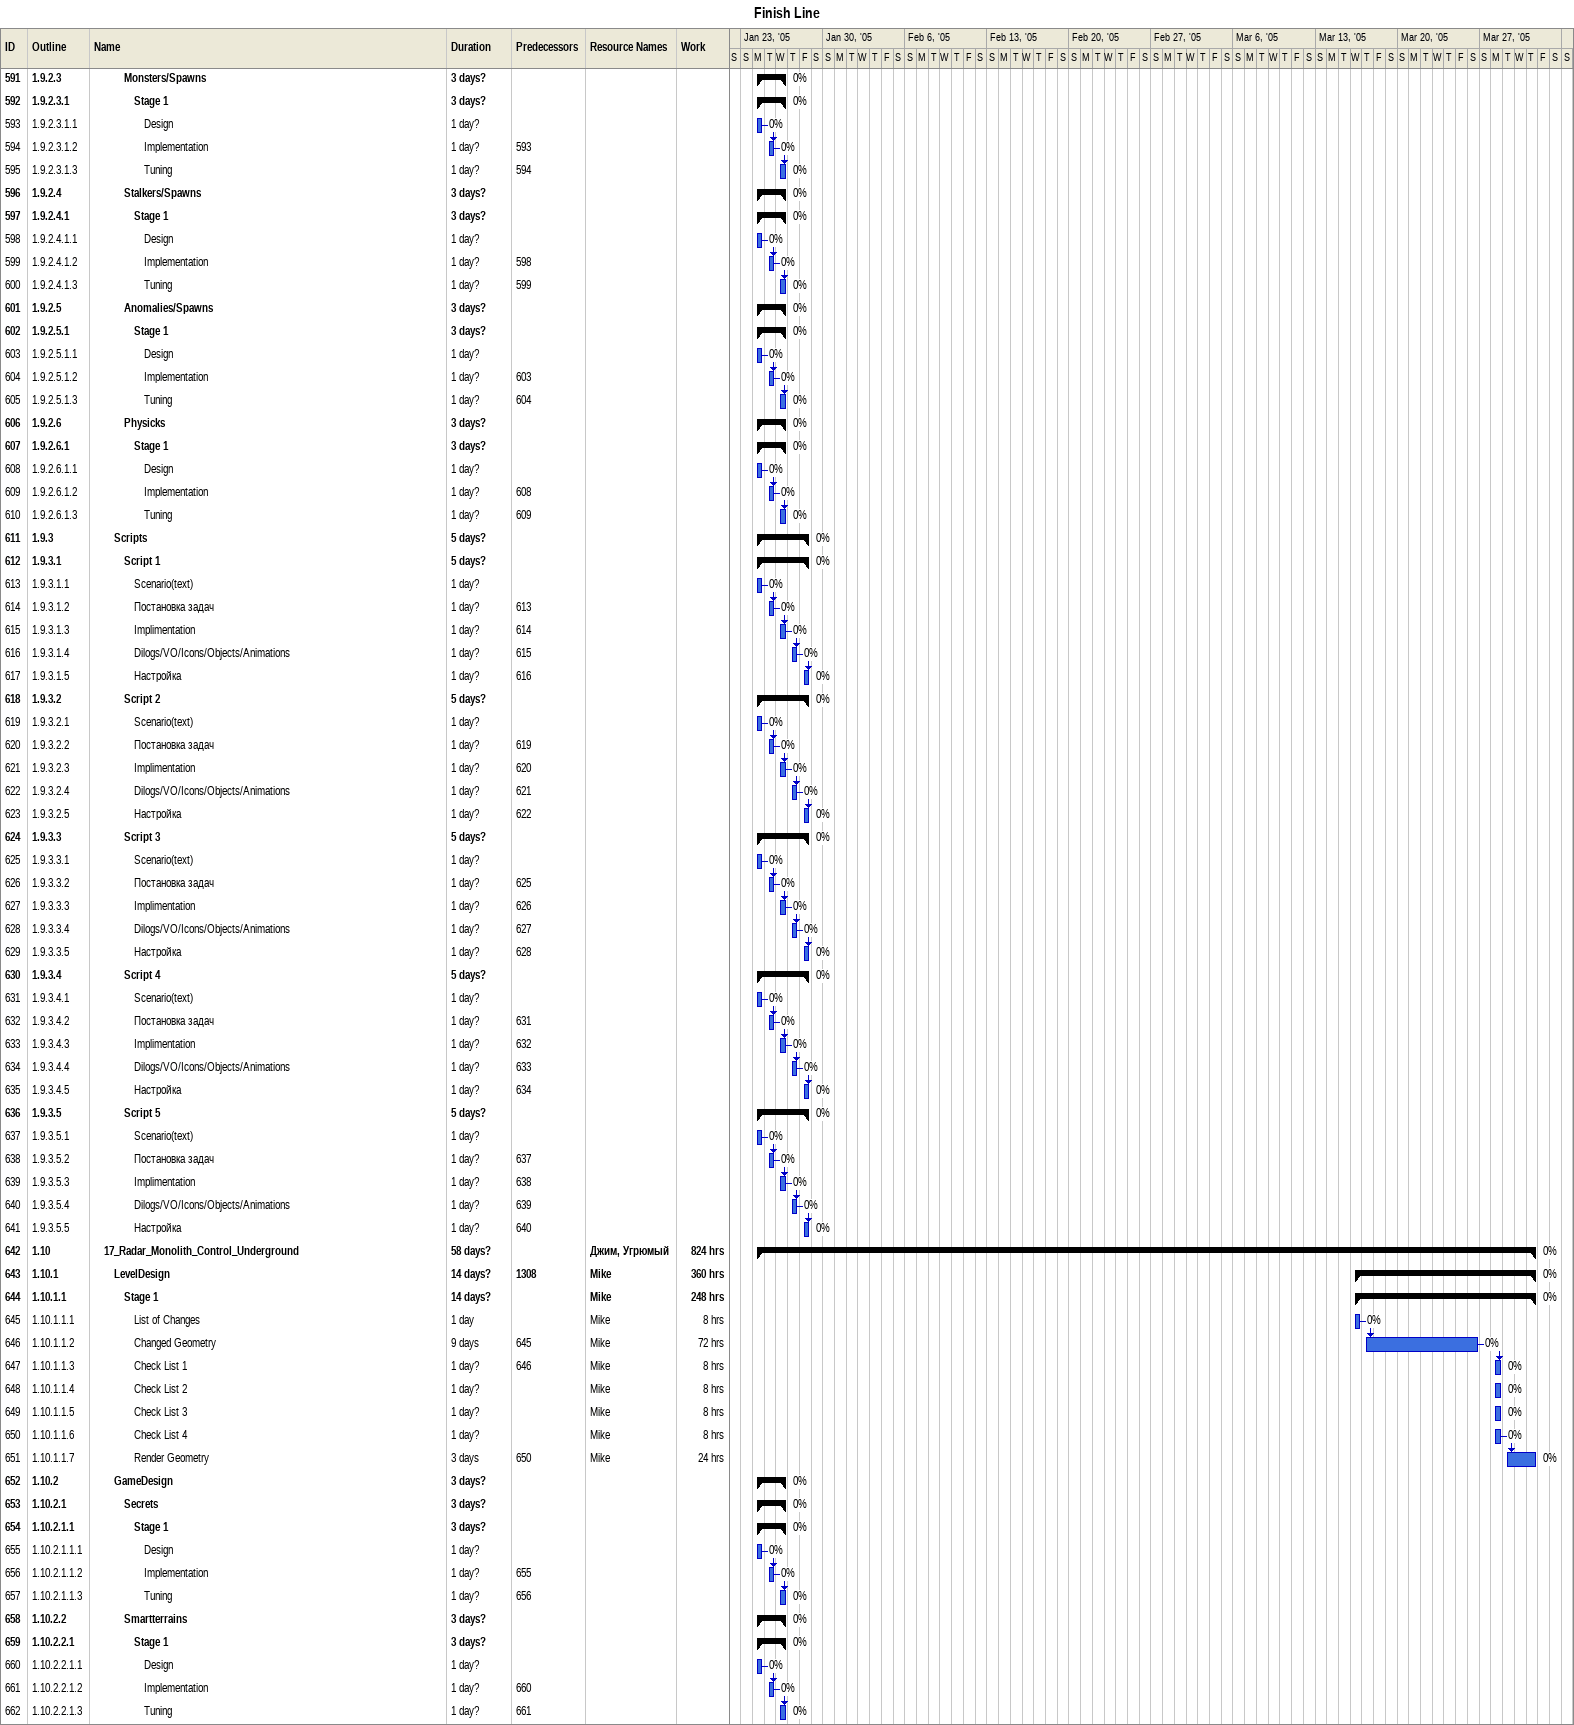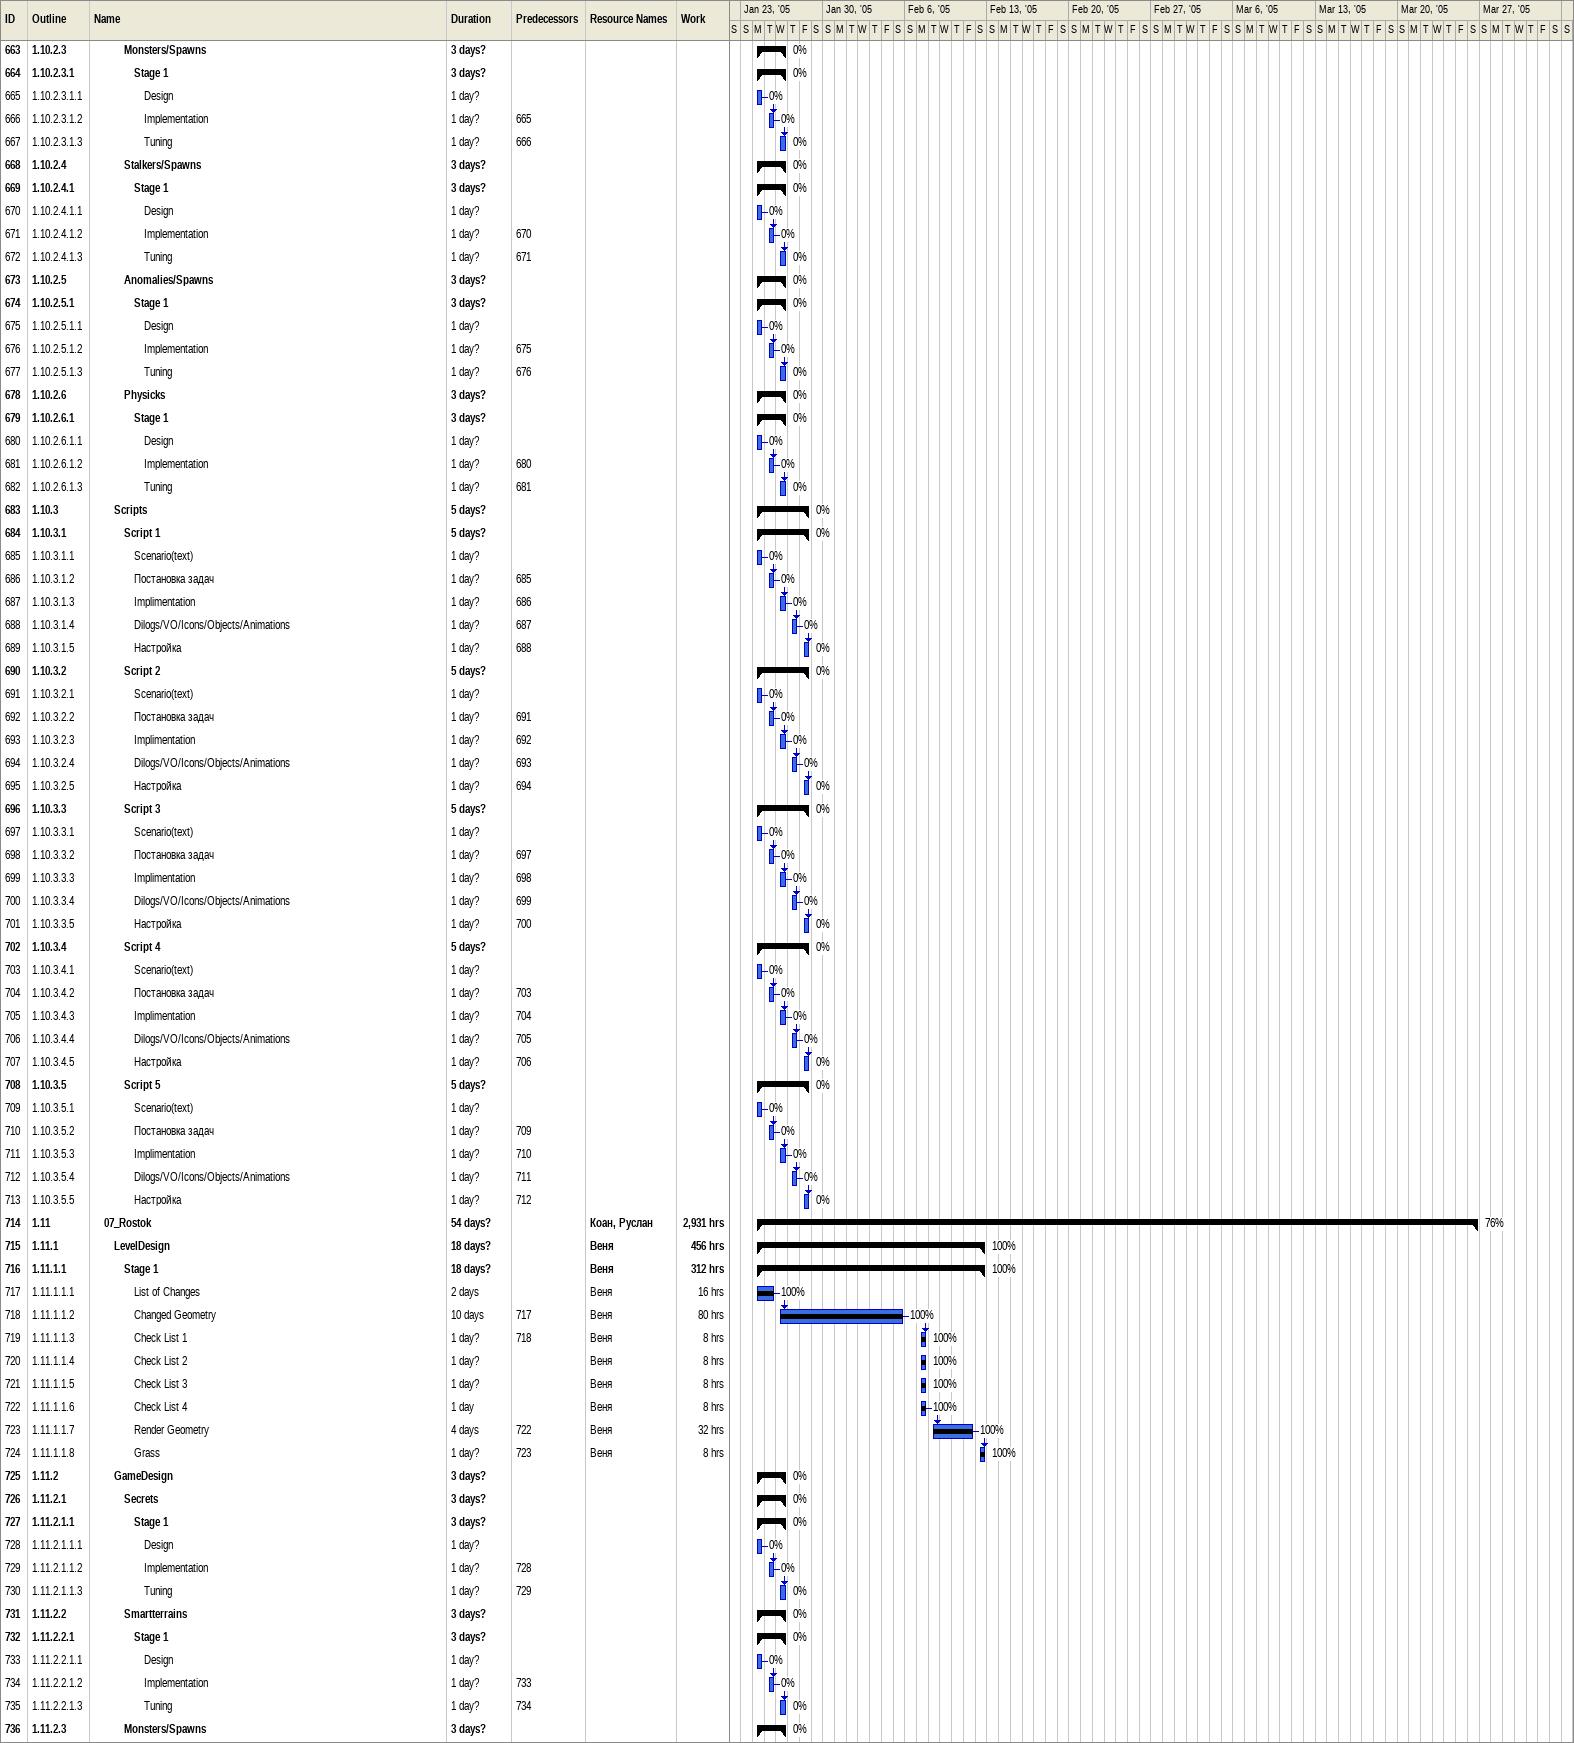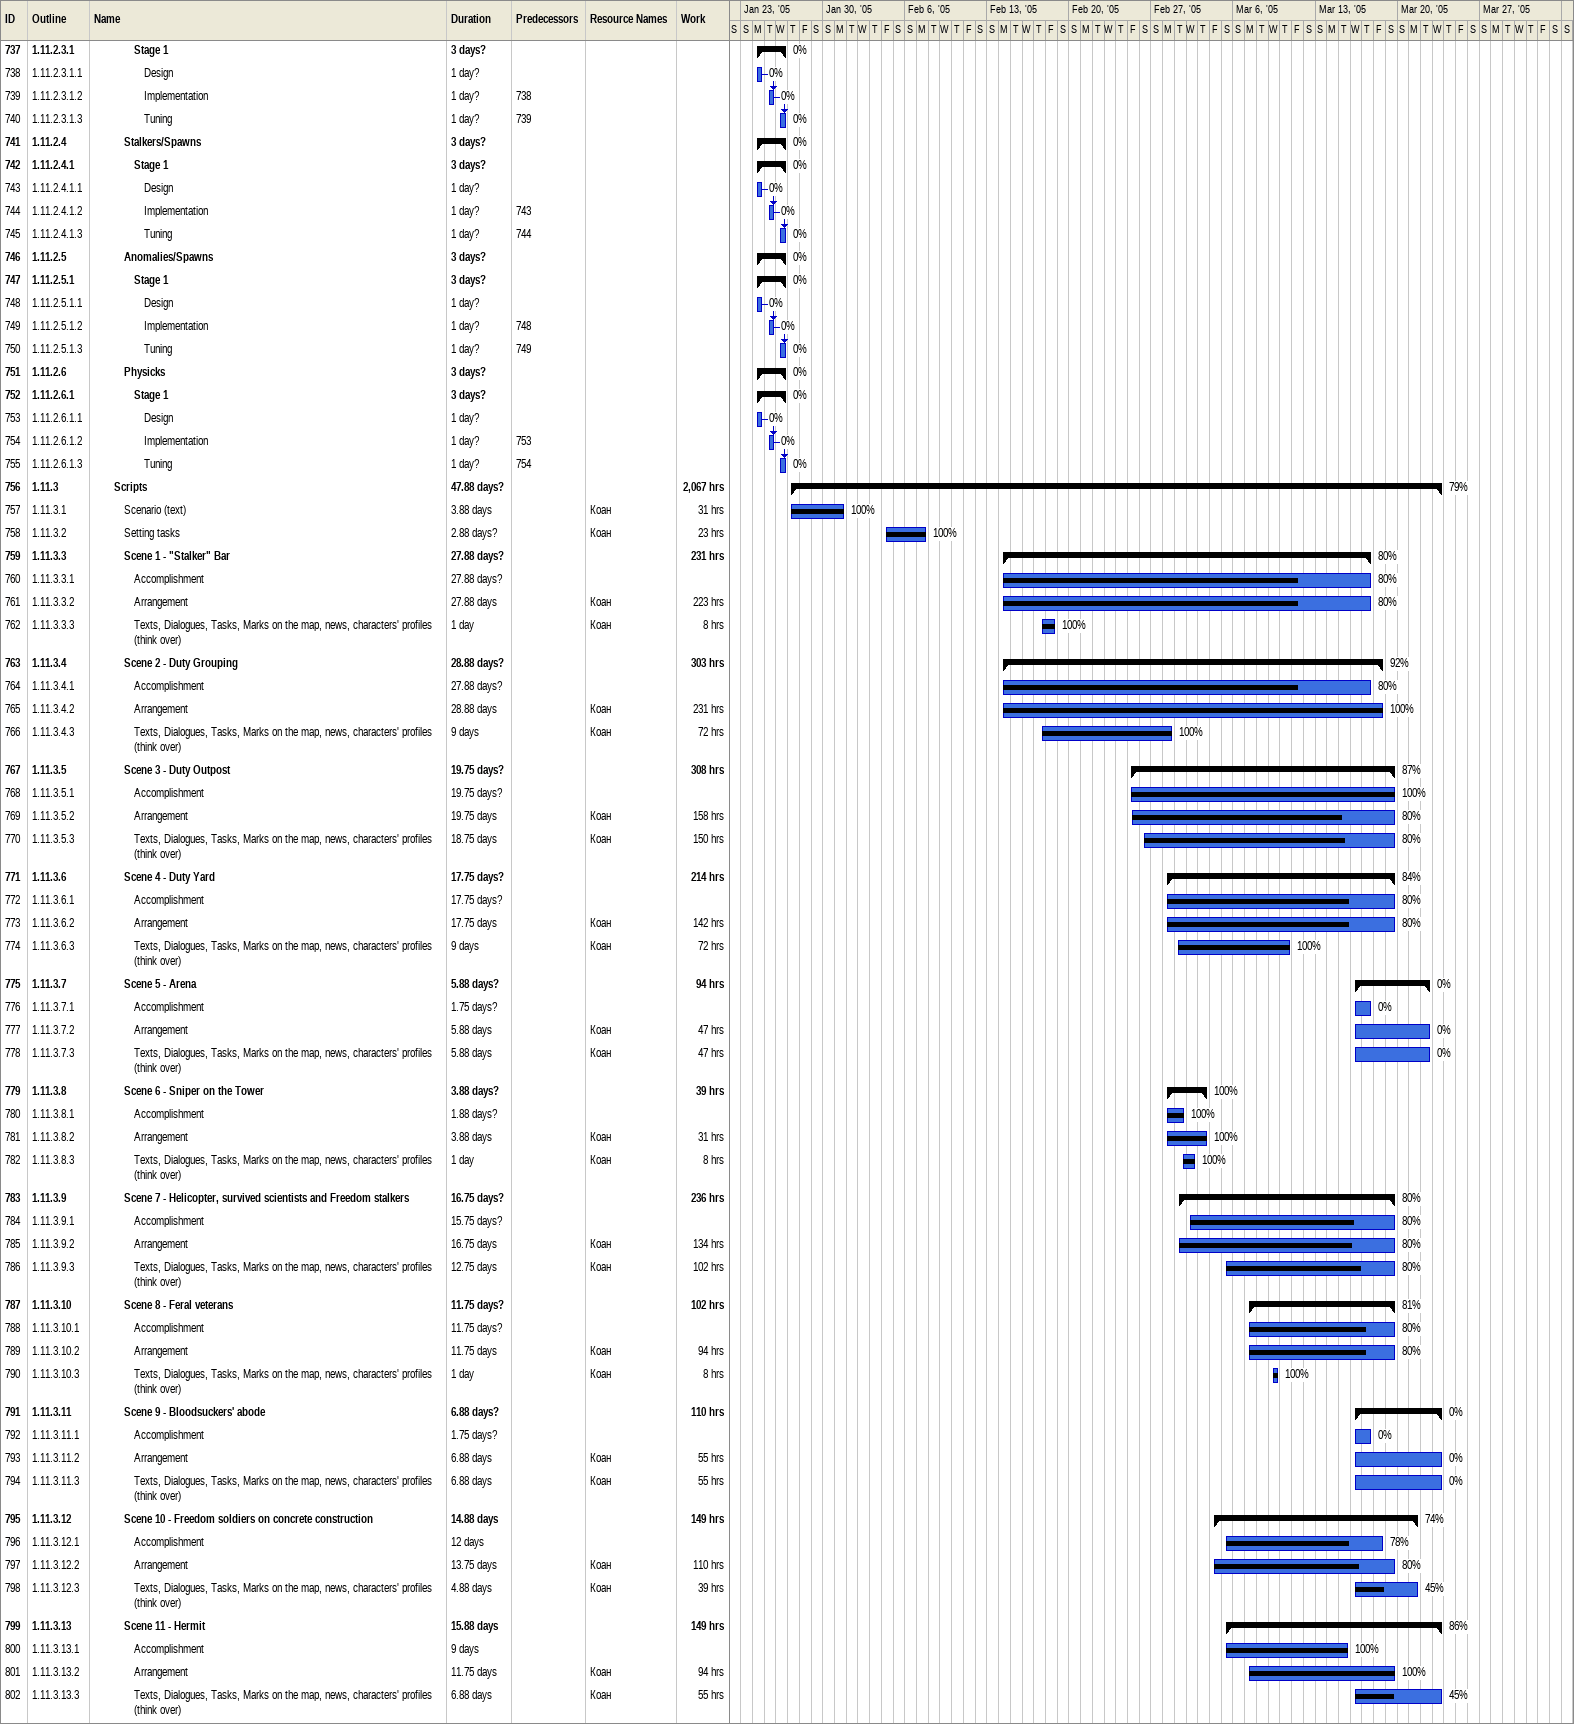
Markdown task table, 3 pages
Finish Line

| ID | WBS | Task | Duration | Start | Finish | Predecessors | Resources | % complete | Work (h) |
|---|---|---|---|---|---|---|---|---|---|
| 591 | 1.9.2.3 | **Monsters/Spawns** | 3d? | 2005-01-24 | 2005-01-26 |  |  | 0 |  |
| 592 | 1.9.2.3.1 | **Stage 1** | 3d? | 2005-01-24 | 2005-01-26 |  |  | 0 |  |
| 593 | 1.9.2.3.1.1 | Design | 1d? | 2005-01-24 | 2005-01-24 |  |  | 0 |  |
| 594 | 1.9.2.3.1.2 | Implementation | 1d? | 2005-01-25 | 2005-01-25 | 593 |  | 0 |  |
| 595 | 1.9.2.3.1.3 | Tuning | 1d? | 2005-01-26 | 2005-01-26 | 594 |  | 0 |  |
| 596 | 1.9.2.4 | **Stalkers/Spawns** | 3d? | 2005-01-24 | 2005-01-26 |  |  | 0 |  |
| 597 | 1.9.2.4.1 | **Stage 1** | 3d? | 2005-01-24 | 2005-01-26 |  |  | 0 |  |
| 598 | 1.9.2.4.1.1 | Design | 1d? | 2005-01-24 | 2005-01-24 |  |  | 0 |  |
| 599 | 1.9.2.4.1.2 | Implementation | 1d? | 2005-01-25 | 2005-01-25 | 598 |  | 0 |  |
| 600 | 1.9.2.4.1.3 | Tuning | 1d? | 2005-01-26 | 2005-01-26 | 599 |  | 0 |  |
| 601 | 1.9.2.5 | **Anomalies/Spawns** | 3d? | 2005-01-24 | 2005-01-26 |  |  | 0 |  |
| 602 | 1.9.2.5.1 | **Stage 1** | 3d? | 2005-01-24 | 2005-01-26 |  |  | 0 |  |
| 603 | 1.9.2.5.1.1 | Design | 1d? | 2005-01-24 | 2005-01-24 |  |  | 0 |  |
| 604 | 1.9.2.5.1.2 | Implementation | 1d? | 2005-01-25 | 2005-01-25 | 603 |  | 0 |  |
| 605 | 1.9.2.5.1.3 | Tuning | 1d? | 2005-01-26 | 2005-01-26 | 604 |  | 0 |  |
| 606 | 1.9.2.6 | **Physicks** | 3d? | 2005-01-24 | 2005-01-26 |  |  | 0 |  |
| 607 | 1.9.2.6.1 | **Stage 1** | 3d? | 2005-01-24 | 2005-01-26 |  |  | 0 |  |
| 608 | 1.9.2.6.1.1 | Design | 1d? | 2005-01-24 | 2005-01-24 |  |  | 0 |  |
| 609 | 1.9.2.6.1.2 | Implementation | 1d? | 2005-01-25 | 2005-01-25 | 608 |  | 0 |  |
| 610 | 1.9.2.6.1.3 | Tuning | 1d? | 2005-01-26 | 2005-01-26 | 609 |  | 0 |  |
| 611 | 1.9.3 | **Scripts** | 5d? | 2005-01-24 | 2005-01-28 |  |  | 0 |  |
| 612 | 1.9.3.1 | **Script 1** | 5d? | 2005-01-24 | 2005-01-28 |  |  | 0 |  |
| 613 | 1.9.3.1.1 | Scenario(text) | 1d? | 2005-01-24 | 2005-01-24 |  |  | 0 |  |
| 614 | 1.9.3.1.2 | Постановка задач | 1d? | 2005-01-25 | 2005-01-25 | 613 |  | 0 |  |
| 615 | 1.9.3.1.3 | Implimentation | 1d? | 2005-01-26 | 2005-01-26 | 614 |  | 0 |  |
| 616 | 1.9.3.1.4 | Dilogs/VO/Icons/Objects/Animations | 1d? | 2005-01-27 | 2005-01-27 | 615 |  | 0 |  |
| 617 | 1.9.3.1.5 | Настройка | 1d? | 2005-01-28 | 2005-01-28 | 616 |  | 0 |  |
| 618 | 1.9.3.2 | **Script 2** | 5d? | 2005-01-24 | 2005-01-28 |  |  | 0 |  |
| 619 | 1.9.3.2.1 | Scenario(text) | 1d? | 2005-01-24 | 2005-01-24 |  |  | 0 |  |
| 620 | 1.9.3.2.2 | Постановка задач | 1d? | 2005-01-25 | 2005-01-25 | 619 |  | 0 |  |
| 621 | 1.9.3.2.3 | Implimentation | 1d? | 2005-01-26 | 2005-01-26 | 620 |  | 0 |  |
| 622 | 1.9.3.2.4 | Dilogs/VO/Icons/Objects/Animations | 1d? | 2005-01-27 | 2005-01-27 | 621 |  | 0 |  |
| 623 | 1.9.3.2.5 | Настройка | 1d? | 2005-01-28 | 2005-01-28 | 622 |  | 0 |  |
| 624 | 1.9.3.3 | **Script 3** | 5d? | 2005-01-24 | 2005-01-28 |  |  | 0 |  |
| 625 | 1.9.3.3.1 | Scenario(text) | 1d? | 2005-01-24 | 2005-01-24 |  |  | 0 |  |
| 626 | 1.9.3.3.2 | Постановка задач | 1d? | 2005-01-25 | 2005-01-25 | 625 |  | 0 |  |
| 627 | 1.9.3.3.3 | Implimentation | 1d? | 2005-01-26 | 2005-01-26 | 626 |  | 0 |  |
| 628 | 1.9.3.3.4 | Dilogs/VO/Icons/Objects/Animations | 1d? | 2005-01-27 | 2005-01-27 | 627 |  | 0 |  |
| 629 | 1.9.3.3.5 | Настройка | 1d? | 2005-01-28 | 2005-01-28 | 628 |  | 0 |  |
| 630 | 1.9.3.4 | **Script 4** | 5d? | 2005-01-24 | 2005-01-28 |  |  | 0 |  |
| 631 | 1.9.3.4.1 | Scenario(text) | 1d? | 2005-01-24 | 2005-01-24 |  |  | 0 |  |
| 632 | 1.9.3.4.2 | Постановка задач | 1d? | 2005-01-25 | 2005-01-25 | 631 |  | 0 |  |
| 633 | 1.9.3.4.3 | Implimentation | 1d? | 2005-01-26 | 2005-01-26 | 632 |  | 0 |  |
| 634 | 1.9.3.4.4 | Dilogs/VO/Icons/Objects/Animations | 1d? | 2005-01-27 | 2005-01-27 | 633 |  | 0 |  |
| 635 | 1.9.3.4.5 | Настройка | 1d? | 2005-01-28 | 2005-01-28 | 634 |  | 0 |  |
| 636 | 1.9.3.5 | **Script 5** | 5d? | 2005-01-24 | 2005-01-28 |  |  | 0 |  |
| 637 | 1.9.3.5.1 | Scenario(text) | 1d? | 2005-01-24 | 2005-01-24 |  |  | 0 |  |
| 638 | 1.9.3.5.2 | Постановка задач | 1d? | 2005-01-25 | 2005-01-25 | 637 |  | 0 |  |
| 639 | 1.9.3.5.3 | Implimentation | 1d? | 2005-01-26 | 2005-01-26 | 638 |  | 0 |  |
| 640 | 1.9.3.5.4 | Dilogs/VO/Icons/Objects/Animations | 1d? | 2005-01-27 | 2005-01-27 | 639 |  | 0 |  |
| 641 | 1.9.3.5.5 | Настройка | 1d? | 2005-01-28 | 2005-01-28 | 640 |  | 0 |  |
| 642 | 1.10 | **17_Radar_Monolith_Control_Underground** | 58d? | 2005-01-24 | 2005-03-31 |  | Джим, Угрюмый | 0 | 824 |
| 643 | 1.10.1 | **LevelDesign** | 14d? | 2005-03-16 | 2005-03-31 | 1308 | Mike | 0 | 360 |
| 644 | 1.10.1.1 | **Stage 1** | 14d? | 2005-03-16 | 2005-03-31 |  | Mike | 0 | 248 |
| 645 | 1.10.1.1.1 | List of Changes | 1d | 2005-03-16 | 2005-03-16 |  | Mike | 0 | 8 |
| 646 | 1.10.1.1.2 | Changed Geometry | 9d | 2005-03-17 | 2005-03-26 | 645 | Mike | 0 | 72 |
| 647 | 1.10.1.1.3 | Check List 1 | 1d? | 2005-03-28 | 2005-03-28 | 646 | Mike | 0 | 8 |
| 648 | 1.10.1.1.4 | Check List 2 | 1d? | 2005-03-28 | 2005-03-28 |  | Mike | 0 | 8 |
| 649 | 1.10.1.1.5 | Check List 3 | 1d? | 2005-03-28 | 2005-03-28 |  | Mike | 0 | 8 |
| 650 | 1.10.1.1.6 | Check List 4 | 1d? | 2005-03-28 | 2005-03-28 |  | Mike | 0 | 8 |
| 651 | 1.10.1.1.7 | Render Geometry | 3d | 2005-03-29 | 2005-03-31 | 650 | Mike | 0 | 24 |
| 652 | 1.10.2 | **GameDesign** | 3d? | 2005-01-24 | 2005-01-26 |  |  | 0 |  |
| 653 | 1.10.2.1 | **Secrets** | 3d? | 2005-01-24 | 2005-01-26 |  |  | 0 |  |
| 654 | 1.10.2.1.1 | **Stage 1** | 3d? | 2005-01-24 | 2005-01-26 |  |  | 0 |  |
| 655 | 1.10.2.1.1.1 | Design | 1d? | 2005-01-24 | 2005-01-24 |  |  | 0 |  |
| 656 | 1.10.2.1.1.2 | Implementation | 1d? | 2005-01-25 | 2005-01-25 | 655 |  | 0 |  |
| 657 | 1.10.2.1.1.3 | Tuning | 1d? | 2005-01-26 | 2005-01-26 | 656 |  | 0 |  |
| 658 | 1.10.2.2 | **Smartterrains** | 3d? | 2005-01-24 | 2005-01-26 |  |  | 0 |  |
| 659 | 1.10.2.2.1 | **Stage 1** | 3d? | 2005-01-24 | 2005-01-26 |  |  | 0 |  |
| 660 | 1.10.2.2.1.1 | Design | 1d? | 2005-01-24 | 2005-01-24 |  |  | 0 |  |
| 661 | 1.10.2.2.1.2 | Implementation | 1d? | 2005-01-25 | 2005-01-25 | 660 |  | 0 |  |
| 662 | 1.10.2.2.1.3 | Tuning | 1d? | 2005-01-26 | 2005-01-26 | 661 |  | 0 |  |
| 663 | 1.10.2.3 | **Monsters/Spawns** | 3d? | 2005-01-24 | 2005-01-26 |  |  | 0 |  |
| 664 | 1.10.2.3.1 | **Stage 1** | 3d? | 2005-01-24 | 2005-01-26 |  |  | 0 |  |
| 665 | 1.10.2.3.1.1 | Design | 1d? | 2005-01-24 | 2005-01-24 |  |  | 0 |  |
| 666 | 1.10.2.3.1.2 | Implementation | 1d? | 2005-01-25 | 2005-01-25 | 665 |  | 0 |  |
| 667 | 1.10.2.3.1.3 | Tuning | 1d? | 2005-01-26 | 2005-01-26 | 666 |  | 0 |  |
| 668 | 1.10.2.4 | **Stalkers/Spawns** | 3d? | 2005-01-24 | 2005-01-26 |  |  | 0 |  |
| 669 | 1.10.2.4.1 | **Stage 1** | 3d? | 2005-01-24 | 2005-01-26 |  |  | 0 |  |
| 670 | 1.10.2.4.1.1 | Design | 1d? | 2005-01-24 | 2005-01-24 |  |  | 0 |  |
| 671 | 1.10.2.4.1.2 | Implementation | 1d? | 2005-01-25 | 2005-01-25 | 670 |  | 0 |  |
| 672 | 1.10.2.4.1.3 | Tuning | 1d? | 2005-01-26 | 2005-01-26 | 671 |  | 0 |  |
| 673 | 1.10.2.5 | **Anomalies/Spawns** | 3d? | 2005-01-24 | 2005-01-26 |  |  | 0 |  |
| 674 | 1.10.2.5.1 | **Stage 1** | 3d? | 2005-01-24 | 2005-01-26 |  |  | 0 |  |
| 675 | 1.10.2.5.1.1 | Design | 1d? | 2005-01-24 | 2005-01-24 |  |  | 0 |  |
| 676 | 1.10.2.5.1.2 | Implementation | 1d? | 2005-01-25 | 2005-01-25 | 675 |  | 0 |  |
| 677 | 1.10.2.5.1.3 | Tuning | 1d? | 2005-01-26 | 2005-01-26 | 676 |  | 0 |  |
| 678 | 1.10.2.6 | **Physicks** | 3d? | 2005-01-24 | 2005-01-26 |  |  | 0 |  |
| 679 | 1.10.2.6.1 | **Stage 1** | 3d? | 2005-01-24 | 2005-01-26 |  |  | 0 |  |
| 680 | 1.10.2.6.1.1 | Design | 1d? | 2005-01-24 | 2005-01-24 |  |  | 0 |  |
| 681 | 1.10.2.6.1.2 | Implementation | 1d? | 2005-01-25 | 2005-01-25 | 680 |  | 0 |  |
| 682 | 1.10.2.6.1.3 | Tuning | 1d? | 2005-01-26 | 2005-01-26 | 681 |  | 0 |  |
| 683 | 1.10.3 | **Scripts** | 5d? | 2005-01-24 | 2005-01-28 |  |  | 0 |  |
| 684 | 1.10.3.1 | **Script 1** | 5d? | 2005-01-24 | 2005-01-28 |  |  | 0 |  |
| 685 | 1.10.3.1.1 | Scenario(text) | 1d? | 2005-01-24 | 2005-01-24 |  |  | 0 |  |
| 686 | 1.10.3.1.2 | Постановка задач | 1d? | 2005-01-25 | 2005-01-25 | 685 |  | 0 |  |
| 687 | 1.10.3.1.3 | Implimentation | 1d? | 2005-01-26 | 2005-01-26 | 686 |  | 0 |  |
| 688 | 1.10.3.1.4 | Dilogs/VO/Icons/Objects/Animations | 1d? | 2005-01-27 | 2005-01-27 | 687 |  | 0 |  |
| 689 | 1.10.3.1.5 | Настройка | 1d? | 2005-01-28 | 2005-01-28 | 688 |  | 0 |  |
| 690 | 1.10.3.2 | **Script 2** | 5d? | 2005-01-24 | 2005-01-28 |  |  | 0 |  |
| 691 | 1.10.3.2.1 | Scenario(text) | 1d? | 2005-01-24 | 2005-01-24 |  |  | 0 |  |
| 692 | 1.10.3.2.2 | Постановка задач | 1d? | 2005-01-25 | 2005-01-25 | 691 |  | 0 |  |
| 693 | 1.10.3.2.3 | Implimentation | 1d? | 2005-01-26 | 2005-01-26 | 692 |  | 0 |  |
| 694 | 1.10.3.2.4 | Dilogs/VO/Icons/Objects/Animations | 1d? | 2005-01-27 | 2005-01-27 | 693 |  | 0 |  |
| 695 | 1.10.3.2.5 | Настройка | 1d? | 2005-01-28 | 2005-01-28 | 694 |  | 0 |  |
| 696 | 1.10.3.3 | **Script 3** | 5d? | 2005-01-24 | 2005-01-28 |  |  | 0 |  |
| 697 | 1.10.3.3.1 | Scenario(text) | 1d? | 2005-01-24 | 2005-01-24 |  |  | 0 |  |
| 698 | 1.10.3.3.2 | Постановка задач | 1d? | 2005-01-25 | 2005-01-25 | 697 |  | 0 |  |
| 699 | 1.10.3.3.3 | Implimentation | 1d? | 2005-01-26 | 2005-01-26 | 698 |  | 0 |  |
| 700 | 1.10.3.3.4 | Dilogs/VO/Icons/Objects/Animations | 1d? | 2005-01-27 | 2005-01-27 | 699 |  | 0 |  |
| 701 | 1.10.3.3.5 | Настройка | 1d? | 2005-01-28 | 2005-01-28 | 700 |  | 0 |  |
| 702 | 1.10.3.4 | **Script 4** | 5d? | 2005-01-24 | 2005-01-28 |  |  | 0 |  |
| 703 | 1.10.3.4.1 | Scenario(text) | 1d? | 2005-01-24 | 2005-01-24 |  |  | 0 |  |
| 704 | 1.10.3.4.2 | Постановка задач | 1d? | 2005-01-25 | 2005-01-25 | 703 |  | 0 |  |
| 705 | 1.10.3.4.3 | Implimentation | 1d? | 2005-01-26 | 2005-01-26 | 704 |  | 0 |  |
| 706 | 1.10.3.4.4 | Dilogs/VO/Icons/Objects/Animations | 1d? | 2005-01-27 | 2005-01-27 | 705 |  | 0 |  |
| 707 | 1.10.3.4.5 | Настройка | 1d? | 2005-01-28 | 2005-01-28 | 706 |  | 0 |  |
| 708 | 1.10.3.5 | **Script 5** | 5d? | 2005-01-24 | 2005-01-28 |  |  | 0 |  |
| 709 | 1.10.3.5.1 | Scenario(text) | 1d? | 2005-01-24 | 2005-01-24 |  |  | 0 |  |
| 710 | 1.10.3.5.2 | Постановка задач | 1d? | 2005-01-25 | 2005-01-25 | 709 |  | 0 |  |
| 711 | 1.10.3.5.3 | Implimentation | 1d? | 2005-01-26 | 2005-01-26 | 710 |  | 0 |  |
| 712 | 1.10.3.5.4 | Dilogs/VO/Icons/Objects/Animations | 1d? | 2005-01-27 | 2005-01-27 | 711 |  | 0 |  |
| 713 | 1.10.3.5.5 | Настройка | 1d? | 2005-01-28 | 2005-01-28 | 712 |  | 0 |  |
| 714 | 1.11 | **07_Rostok** | 54d? | 2005-01-24 | 2005-03-26 |  | Коан, Руслан | 76 | 2931 |
| 715 | 1.11.1 | **LevelDesign** | 18d? | 2005-01-24 | 2005-02-12 |  | Веня | 100 | 456 |
| 716 | 1.11.1.1 | **Stage 1** | 18d? | 2005-01-24 | 2005-02-12 |  | Веня | 100 | 312 |
| 717 | 1.11.1.1.1 | List of Changes | 2d | 2005-01-24 | 2005-01-25 |  | Веня | 100 | 16 |
| 718 | 1.11.1.1.2 | Changed Geometry | 10d | 2005-01-26 | 2005-02-05 | 717 | Веня | 100 | 80 |
| 719 | 1.11.1.1.3 | Check List 1 | 1d? | 2005-02-07 | 2005-02-07 | 718 | Веня | 100 | 8 |
| 720 | 1.11.1.1.4 | Check List 2 | 1d? | 2005-02-07 | 2005-02-07 |  | Веня | 100 | 8 |
| 721 | 1.11.1.1.5 | Check List 3 | 1d? | 2005-02-07 | 2005-02-07 |  | Веня | 100 | 8 |
| 722 | 1.11.1.1.6 | Check List 4 | 1d | 2005-02-07 | 2005-02-07 |  | Веня | 100 | 8 |
| 723 | 1.11.1.1.7 | Render Geometry | 4d | 2005-02-08 | 2005-02-11 | 722 | Веня | 100 | 32 |
| 724 | 1.11.1.1.8 | Grass | 1d? | 2005-02-12 | 2005-02-12 | 723 | Веня | 100 | 8 |
| 725 | 1.11.2 | **GameDesign** | 3d? | 2005-01-24 | 2005-01-26 |  |  | 0 |  |
| 726 | 1.11.2.1 | **Secrets** | 3d? | 2005-01-24 | 2005-01-26 |  |  | 0 |  |
| 727 | 1.11.2.1.1 | **Stage 1** | 3d? | 2005-01-24 | 2005-01-26 |  |  | 0 |  |
| 728 | 1.11.2.1.1.1 | Design | 1d? | 2005-01-24 | 2005-01-24 |  |  | 0 |  |
| 729 | 1.11.2.1.1.2 | Implementation | 1d? | 2005-01-25 | 2005-01-25 | 728 |  | 0 |  |
| 730 | 1.11.2.1.1.3 | Tuning | 1d? | 2005-01-26 | 2005-01-26 | 729 |  | 0 |  |
| 731 | 1.11.2.2 | **Smartterrains** | 3d? | 2005-01-24 | 2005-01-26 |  |  | 0 |  |
| 732 | 1.11.2.2.1 | **Stage 1** | 3d? | 2005-01-24 | 2005-01-26 |  |  | 0 |  |
| 733 | 1.11.2.2.1.1 | Design | 1d? | 2005-01-24 | 2005-01-24 |  |  | 0 |  |
| 734 | 1.11.2.2.1.2 | Implementation | 1d? | 2005-01-25 | 2005-01-25 | 733 |  | 0 |  |
| 735 | 1.11.2.2.1.3 | Tuning | 1d? | 2005-01-26 | 2005-01-26 | 734 |  | 0 |  |
| 736 | 1.11.2.3 | **Monsters/Spawns** | 3d? | 2005-01-24 | 2005-01-26 |  |  | 0 |  |
| 737 | 1.11.2.3.1 | **Stage 1** | 3d? | 2005-01-24 | 2005-01-26 |  |  | 0 |  |
| 738 | 1.11.2.3.1.1 | Design | 1d? | 2005-01-24 | 2005-01-24 |  |  | 0 |  |
| 739 | 1.11.2.3.1.2 | Implementation | 1d? | 2005-01-25 | 2005-01-25 | 738 |  | 0 |  |
| 740 | 1.11.2.3.1.3 | Tuning | 1d? | 2005-01-26 | 2005-01-26 | 739 |  | 0 |  |
| 741 | 1.11.2.4 | **Stalkers/Spawns** | 3d? | 2005-01-24 | 2005-01-26 |  |  | 0 |  |
| 742 | 1.11.2.4.1 | **Stage 1** | 3d? | 2005-01-24 | 2005-01-26 |  |  | 0 |  |
| 743 | 1.11.2.4.1.1 | Design | 1d? | 2005-01-24 | 2005-01-24 |  |  | 0 |  |
| 744 | 1.11.2.4.1.2 | Implementation | 1d? | 2005-01-25 | 2005-01-25 | 743 |  | 0 |  |
| 745 | 1.11.2.4.1.3 | Tuning | 1d? | 2005-01-26 | 2005-01-26 | 744 |  | 0 |  |
| 746 | 1.11.2.5 | **Anomalies/Spawns** | 3d? | 2005-01-24 | 2005-01-26 |  |  | 0 |  |
| 747 | 1.11.2.5.1 | **Stage 1** | 3d? | 2005-01-24 | 2005-01-26 |  |  | 0 |  |
| 748 | 1.11.2.5.1.1 | Design | 1d? | 2005-01-24 | 2005-01-24 |  |  | 0 |  |
| 749 | 1.11.2.5.1.2 | Implementation | 1d? | 2005-01-25 | 2005-01-25 | 748 |  | 0 |  |
| 750 | 1.11.2.5.1.3 | Tuning | 1d? | 2005-01-26 | 2005-01-26 | 749 |  | 0 |  |
| 751 | 1.11.2.6 | **Physicks** | 3d? | 2005-01-24 | 2005-01-26 |  |  | 0 |  |
| 752 | 1.11.2.6.1 | **Stage 1** | 3d? | 2005-01-24 | 2005-01-26 |  |  | 0 |  |
| 753 | 1.11.2.6.1.1 | Design | 1d? | 2005-01-24 | 2005-01-24 |  |  | 0 |  |
| 754 | 1.11.2.6.1.2 | Implementation | 1d? | 2005-01-25 | 2005-01-25 | 753 |  | 0 |  |
| 755 | 1.11.2.6.1.3 | Tuning | 1d? | 2005-01-26 | 2005-01-26 | 754 |  | 0 |  |
| 756 | 1.11.3 | **Scripts** | 47.88d? | 2005-01-27 | 2005-03-23 |  |  | 79 | 2067 |
| 757 | 1.11.3.1 | Scenario (text) | 3.88d | 2005-01-27 | 2005-01-31 |  | Коан | 100 | 31 |
| 758 | 1.11.3.2 | Setting tasks | 2.88d? | 2005-02-04 | 2005-02-07 |  | Коан | 100 | 23 |
| 759 | 1.11.3.3 | **Scene 1 - "Stalker" Bar** | 27.88d? | 2005-02-14 | 2005-03-17 |  |  | 80 | 231 |
| 760 | 1.11.3.3.1 | Accomplishment | 27.88d? | 2005-02-14 | 2005-03-17 |  |  | 80 |  |
| 761 | 1.11.3.3.2 | Arrangement | 27.88d | 2005-02-14 | 2005-03-17 |  | Коан | 80 | 223 |
| 762 | 1.11.3.3.3 | Texts, Dialogues, Tasks, Marks on the map, news, characters' profiles (think over) | 1d | 2005-02-17 | 2005-02-18 |  | Коан | 100 | 8 |
| 763 | 1.11.3.4 | **Scene 2 - Duty Grouping** | 28.88d? | 2005-02-14 | 2005-03-18 |  |  | 92 | 303 |
| 764 | 1.11.3.4.1 | Accomplishment | 27.88d? | 2005-02-14 | 2005-03-17 |  |  | 80 |  |
| 765 | 1.11.3.4.2 | Arrangement | 28.88d | 2005-02-14 | 2005-03-18 |  | Коан | 100 | 231 |
| 766 | 1.11.3.4.3 | Texts, Dialogues, Tasks, Marks on the map, news, characters' profiles (think over) | 9d | 2005-02-17 | 2005-02-28 |  | Коан | 100 | 72 |
| 767 | 1.11.3.5 | **Scene 3 - Duty Outpost** | 19.75d? | 2005-02-25 | 2005-03-19 |  |  | 87 | 308 |
| 768 | 1.11.3.5.1 | Accomplishment | 19.75d? | 2005-02-25 | 2005-03-19 |  |  | 100 |  |
| 769 | 1.11.3.5.2 | Arrangement | 19.75d | 2005-02-25 | 2005-03-19 |  | Коан | 80 | 158 |
| 770 | 1.11.3.5.3 | Texts, Dialogues, Tasks, Marks on the map, news, characters' profiles (think over) | 18.75d | 2005-02-26 | 2005-03-19 |  | Коан | 80 | 150 |
| 771 | 1.11.3.6 | **Scene 4 - Duty Yard** | 17.75d? | 2005-02-28 | 2005-03-19 |  |  | 84 | 214 |
| 772 | 1.11.3.6.1 | Accomplishment | 17.75d? | 2005-02-28 | 2005-03-19 |  |  | 80 |  |
| 773 | 1.11.3.6.2 | Arrangement | 17.75d | 2005-02-28 | 2005-03-19 |  | Коан | 80 | 142 |
| 774 | 1.11.3.6.3 | Texts, Dialogues, Tasks, Marks on the map, news, characters' profiles (think over) | 9d | 2005-03-01 | 2005-03-10 |  | Коан | 100 | 72 |
| 775 | 1.11.3.7 | **Scene 5 - Arena** | 5.88d? | 2005-03-16 | 2005-03-22 |  |  | 0 | 94 |
| 776 | 1.11.3.7.1 | Accomplishment | 1.75d? | 2005-03-16 | 2005-03-17 |  |  | 0 |  |
| 777 | 1.11.3.7.2 | Arrangement | 5.88d | 2005-03-16 | 2005-03-22 |  | Коан | 0 | 47 |
| 778 | 1.11.3.7.3 | Texts, Dialogues, Tasks, Marks on the map, news, characters' profiles (think over) | 5.88d | 2005-03-16 | 2005-03-22 |  | Коан | 0 | 47 |
| 779 | 1.11.3.8 | **Scene 6 - Sniper on the Tower** | 3.88d? | 2005-02-28 | 2005-03-03 |  |  | 100 | 39 |
| 780 | 1.11.3.8.1 | Accomplishment | 1.88d? | 2005-02-28 | 2005-03-01 |  |  | 100 |  |
| 781 | 1.11.3.8.2 | Arrangement | 3.88d | 2005-02-28 | 2005-03-03 |  | Коан | 100 | 31 |
| 782 | 1.11.3.8.3 | Texts, Dialogues, Tasks, Marks on the map, news, characters' profiles (think over) | 1d | 2005-03-01 | 2005-03-02 |  | Коан | 100 | 8 |
| 783 | 1.11.3.9 | **Scene 7 - Helicopter, survived scientists and Freedom stalkers** | 16.75d? | 2005-03-01 | 2005-03-19 |  |  | 80 | 236 |
| 784 | 1.11.3.9.1 | Accomplishment | 15.75d? | 2005-03-02 | 2005-03-19 |  |  | 80 |  |
| 785 | 1.11.3.9.2 | Arrangement | 16.75d | 2005-03-01 | 2005-03-19 |  | Коан | 80 | 134 |
| 786 | 1.11.3.9.3 | Texts, Dialogues, Tasks, Marks on the map, news, characters' profiles (think over) | 12.75d | 2005-03-05 | 2005-03-19 |  | Коан | 80 | 102 |
| 787 | 1.11.3.10 | **Scene 8 - Feral veterans** | 11.75d? | 2005-03-07 | 2005-03-19 |  |  | 81 | 102 |
| 788 | 1.11.3.10.1 | Accomplishment | 11.75d? | 2005-03-07 | 2005-03-19 |  |  | 80 |  |
| 789 | 1.11.3.10.2 | Arrangement | 11.75d | 2005-03-07 | 2005-03-19 |  | Коан | 80 | 94 |
| 790 | 1.11.3.10.3 | Texts, Dialogues, Tasks, Marks on the map, news, characters' profiles (think over) | 1d | 2005-03-09 | 2005-03-09 |  | Коан | 100 | 8 |
| 791 | 1.11.3.11 | **Scene 9 - Bloodsuckers' abode** | 6.88d? | 2005-03-16 | 2005-03-23 |  |  | 0 | 110 |
| 792 | 1.11.3.11.1 | Accomplishment | 1.75d? | 2005-03-16 | 2005-03-17 |  |  | 0 |  |
| 793 | 1.11.3.11.2 | Arrangement | 6.88d | 2005-03-16 | 2005-03-23 |  | Коан | 0 | 55 |
| 794 | 1.11.3.11.3 | Texts, Dialogues, Tasks, Marks on the map, news, characters' profiles (think over) | 6.88d | 2005-03-16 | 2005-03-23 |  | Коан | 0 | 55 |
| 795 | 1.11.3.12 | **Scene 10 - Freedom soldiers on concrete construction** | 14.88d | 2005-03-04 | 2005-03-21 |  |  | 74 | 149 |
| 796 | 1.11.3.12.1 | Accomplishment | 12d | 2005-03-05 | 2005-03-18 |  |  | 78 |  |
| 797 | 1.11.3.12.2 | Arrangement | 13.75d | 2005-03-04 | 2005-03-19 |  | Коан | 80 | 110 |
| 798 | 1.11.3.12.3 | Texts, Dialogues, Tasks, Marks on the map, news, characters' profiles (think over) | 4.88d | 2005-03-16 | 2005-03-21 |  | Коан | 45 | 39 |
| 799 | 1.11.3.13 | **Scene 11 - Hermit** | 15.88d | 2005-03-05 | 2005-03-23 |  |  | 86 | 149 |
| 800 | 1.11.3.13.1 | Accomplishment | 9d | 2005-03-05 | 2005-03-15 |  |  | 100 |  |
| 801 | 1.11.3.13.2 | Arrangement | 11.75d | 2005-03-07 | 2005-03-19 |  | Коан | 100 | 94 |
| 802 | 1.11.3.13.3 | Texts, Dialogues, Tasks, Marks on the map, news, characters' profiles (think over) | 6.88d | 2005-03-16 | 2005-03-23 |  | Коан | 45 | 55 |
